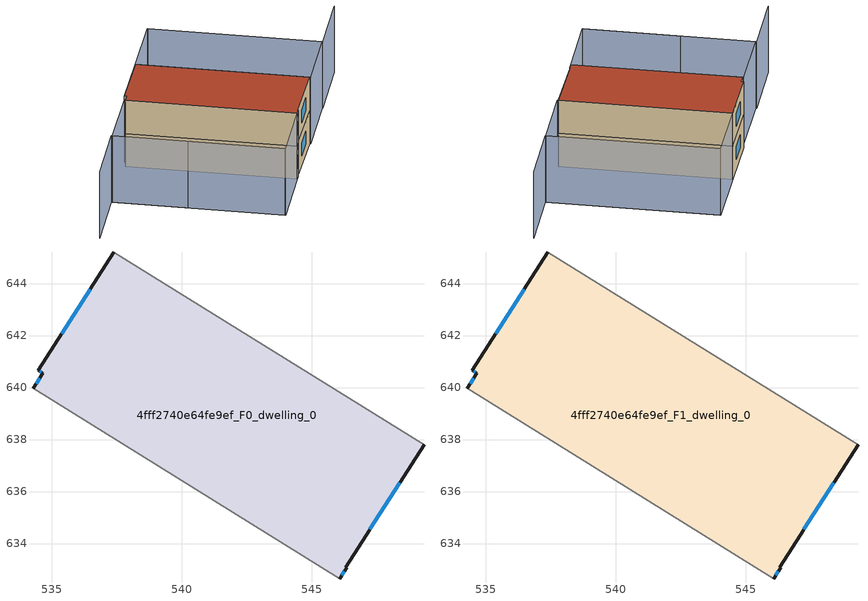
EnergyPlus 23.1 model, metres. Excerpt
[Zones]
4fff2740e64fe9ef_F0_dwelling_0
 floor ground (EU_floor_Construction): 549.32,637.8 546.31,633.09 546.35,633.07 546.08,632.64 534.29,639.97 534.66,640.55 534.49,640.66 537.4,645.21 z0
 wall outside (EU_wall_Construction): 537.4,645.21 534.49,640.66 534.66,640.55 534.29,639.97 / 546.08,632.64 546.35,633.07 546.31,633.09 549.32,637.8 z0:3
 wall adiabatic (EU_wall_Construction): 549.32,637.8 537.4,645.21 / 534.29,639.97 546.08,632.64 z0:3
 window (EU_Window_Construction): 534.54,640.62 534.61,640.58 / 536.49,643.79 535.39,642.08 / 547.25,634.56 548.38,636.34 / 546.16,632.78 546.26,632.93 / 534.54,640.37 534.4,640.15 z0.93:2.07
4fff2740e64fe9ef_F1_dwelling_0
 floor to 4fff2740e64fe9ef_F0_dwelling_0 (EU_floor_Construction): 549.32,637.8 546.31,633.09 546.35,633.07 546.08,632.64 534.29,639.97 534.66,640.55 534.49,640.66 537.4,645.21 z3
 wall outside (EU_wall_Construction): 537.4,645.21 534.49,640.66 534.66,640.55 534.29,639.97 / 546.08,632.64 546.35,633.07 546.31,633.09 549.32,637.8 z3:6
 wall adiabatic (EU_wall_Construction): 549.32,637.8 537.4,645.21 / 534.29,639.97 546.08,632.64 z3:6
 window (EU_Window_Construction): 534.54,640.62 534.61,640.58 / 536.49,643.79 535.39,642.08 / 547.25,634.56 548.38,636.34 / 546.16,632.78 546.26,632.93 / 534.54,640.37 534.4,640.15 z3.93:5.07
 roof outside (EU_roof_Construction): 546.35,633.07 546.31,633.09 549.32,637.8 537.4,645.21 534.49,640.66 534.66,640.55 534.29,639.97 546.08,632.64 z6
shading: 527.73,629.69 530.94,634.87 / 530.94,634.87 542.79,627.51 / 555.83,648.11 552.61,642.93 / 552.61,642.93 540.68,650.34 / 534.22,640.01 546.08,632.64 / 546.08,632.64 542.86,627.47 / 542.86,627.47 531,634.83 / 531,634.83 534.22,640.01 / 549.39,637.76 537.4,645.21 / 537.4,645.21 540.61,650.39 / 540.61,650.39 552.61,642.94 / 552.61,642.94 549.39,637.76 z0:6
[Building]
EU S2 Campaign: North Axis=0; Terrain=City; Solar Distribution=FullExterior
[Site:Location]
Montreal-Trudeau.Intl.AP: Latitude=45.4667; Longitude=-73.75; Time Zone=-5; Elevation=36
[SizingPeriod:WeatherFileDays]
AnnualSizingPeriod: Begin Month=1; Begin Day of Month=1; End Month=12; End Day of Month=31; Day of Week for Start Day=Monday; Use Weather File Daylight Saving Period=No; Use Weather File Rain and Snow Indicators=No
[MATERIAL]
EU_InternalMass_Material: Roughness=MediumRough; Thickness=0.1; Conductivity=1; Density=1800; Specific Heat=900; Thermal Absorptance=0.9; Solar Absorptance=0.7; Visible Absorptance=0.7
[MATERIAL:NOMASS] Roughness=MediumRough; Thermal Absorptance=0.9; Solar Absorptance=0.7; Visible Absorptance=0.7
Name | Thermal Resistance
EU_wall_NoMass; EU_floor_NoMass | 1.36485
EU_roof_NoMass | 2.55992
[WINDOWMATERIAL:SIMPLEGLAZINGSYSTEM]
EU_Window_SimpleGlazing: UFactor=3.92339; Solar Heat Gain Coefficient=0.8; Visible Transmittance=0.8
[CONSTRUCTION]
EU_wall_Construction: EU_wall_NoMass
EU_roof_Construction: EU_roof_NoMass
EU_floor_Construction: EU_floor_NoMass
EU_Window_Construction: EU_Window_SimpleGlazing
EU_InternalMass_Construction: EU_InternalMass_Material
[ZONE] Type=1; Multiplier=1; Ceiling Height=autocalculate; Floor Area=autocalculate; Part of Total Floor Area=Yes
Name | Volume
4fff2740e64fe9ef_F0_dwelling_0 | 256.34
4fff2740e64fe9ef_F1_dwelling_0 | 256.338
[INTERNALMASS] Construction=EU_InternalMass_Construction; Surface Area=85.4461
Name | Zone or ZoneList
4fff2740e64fe9ef_F0_dwelling_0_EU_InternalMass | 4fff2740e64fe9ef_F0_dwelling_0
4fff2740e64fe9ef_F1_dwelling_0_EU_InternalMass | 4fff2740e64fe9ef_F1_dwelling_0
[OTHEREQUIPMENT] Fuel Type=Electricity; Design Level Calculation Method=Watts/Area; Power per Zone Floor Area=1; Fraction Latent=0; Fraction Radiant=0; Fraction Lost=0; Carbon Dioxide Generation Rate=0; EndUse Subcategory=EU_Step8_InternalGains
Name | Zone or ZoneList or Space or SpaceList | Schedule
EU_Step8_InternalGain_4fff2740e64fe9ef_F0_dwelling_0_f000 | 4fff2740e64fe9ef_F0_dwelling_0 | EU_Step8_GainSchedule_4fff2740e64fe9ef_F0_dwelling_0_f000
EU_Step8_InternalGain_4fff2740e64fe9ef_F1_dwelling_0_f000 | 4fff2740e64fe9ef_F1_dwelling_0 | EU_Step8_GainSchedule_4fff2740e64fe9ef_F1_dwelling_0_f000
[ZONEVENTILATION:DESIGNFLOWRATE] Schedule=EU_AlwaysOn; Design Flow Rate Calculation Method=AirChanges/Hour; Air Changes per Hour=0.860309; Ventilation Type=Natural; Fan Pressure Rise=0; Fan Total Efficiency=1; Constant Term Coefficient=1; Temperature Term Coefficient=0; Velocity Term Coefficient=0; Velocity Squared Term Coefficient=0; Minimum Indoor Temperature=-100; Maximum Indoor Temperature=100; Delta Temperature=-100; Minimum Outdoor Temperature=-100; Maximum Outdoor Temperature=100; Maximum Wind Speed=40
Name | Zone or ZoneList or Space or SpaceList
EU_ConstantAir_4fff2740e64fe9ef_F0_dwelling_0 | 4fff2740e64fe9ef_F0_dwelling_0
EU_ConstantAir_4fff2740e64fe9ef_F1_dwelling_0 | 4fff2740e64fe9ef_F1_dwelling_0
[HVACTEMPLATE:THERMOSTAT] Constant Heating Setpoint=20; Constant Cooling Setpoint=50
EU_HeatOnly_4fff2740e64fe9ef_F0_dwelling_0; EU_HeatOnly_4fff2740e64fe9ef_F1_dwelling_0
[HVACTEMPLATE:ZONE:IDEALLOADSAIRSYSTEM] System Availability Schedule=EU_AlwaysOn; Maximum Heating Supply Air Temperature=50; Minimum Cooling Supply Air Temperature=13; Maximum Heating Supply Air Humidity Ratio=0.0156; Minimum Cooling Supply Air Humidity Ratio=0.0077; Heating Limit=NoLimit; Cooling Limit=NoLimit; Heating Availability Schedule=EU_AlwaysOn; Cooling Availability Schedule=EU_CoolingOff; Dehumidification Control Type=ConstantSensibleHeatRatio; Cooling Sensible Heat Ratio=0.7; Dehumidification Setpoint=60; Humidification Control Type=None; Humidification Setpoint=30; Outdoor Air Method=None; Outdoor Air Flow Rate per Person=0.00944; Outdoor Air Flow Rate per Zone Floor Area=0; Outdoor Air Flow Rate per Zone=0; Demand Controlled Ventilation Type=None; Outdoor Air Economizer Type=NoEconomizer; Heat Recovery Type=None; Sensible Heat Recovery Effectiveness=0.7; Latent Heat Recovery Effectiveness=0.65
Name | Template Thermostat
4fff2740e64fe9ef_F0_dwelling_0 | EU_HeatOnly_4fff2740e64fe9ef_F0_dwelling_0
4fff2740e64fe9ef_F1_dwelling_0 | EU_HeatOnly_4fff2740e64fe9ef_F1_dwelling_0
[SIZING:ZONE] Zone Cooling Design Supply Air Temperature Input Method=SupplyAirTemperature; Zone Cooling Design Supply Air Temperature=13; Zone Heating Design Supply Air Temperature Input Method=SupplyAirTemperature; Zone Heating Design Supply Air Temperature=50; Zone Cooling Design Supply Air Humidity Ratio=0.008; Zone Heating Design Supply Air Humidity Ratio=0.008; Cooling Design Air Flow Method=DesignDay; Cooling Design Air Flow Rate=0; Cooling Minimum Air Flow per Zone Floor Area=0.000762; Cooling Minimum Air Flow=0; Cooling Minimum Air Flow Fraction=0.2; Heating Design Air Flow Method=DesignDay; Heating Design Air Flow Rate=0; Heating Maximum Air Flow per Zone Floor Area=0.002032; Heating Maximum Air Flow=0.141576; Heating Maximum Air Flow Fraction=0.3; Account for Dedicated Outdoor Air System=No; Dedicated Outdoor Air System Control Strategy=NeutralSupplyAir; Dedicated Outdoor Air Low Setpoint Temperature for Design=autosize; Dedicated Outdoor Air High Setpoint Temperature for Design=autosize; Zone Load Sizing Method=Sensible Load Only No Latent Load; Zone Latent Cooling Design Supply Air Humidity Ratio Input Method=HumidityRatioDifference; Zone Cooling Design Supply Air Humidity Ratio Difference=0.005; Zone Latent Heating Design Supply Air Humidity Ratio Input Method=HumidityRatioDifference; Zone Humidification Design Supply Air Humidity Ratio Difference=0.005
4fff2740e64fe9ef_F0_dwelling_0; 4fff2740e64fe9ef_F1_dwelling_0
[SCHEDULE:CONSTANT]
Name | Hourly Value
EU_AlwaysOn | 1
EU_CoolingOff | 0
[SCHEDULE:FILE] Column Number=1; Rows to Skip at Top=0; Number of Hours of Data=8760; Column Separator=Comma; Interpolate to Timestep=No; Minutes per Item=60; Adjust Schedule for Daylight Savings=Yes
Name | File
EU_Step8_GainSchedule_4fff2740e64fe9ef_F0_dwelling_0_f000 | ../../schedules/4fff2740e64fe9ef/4fff2740e64fe9ef_F0_dwelling_0_f000_gain.csv
EU_Step8_GainSchedule_4fff2740e64fe9ef_F1_dwelling_0_f000 | ../../schedules/4fff2740e64fe9ef/4fff2740e64fe9ef_F1_dwelling_0_f000_gain.csv
